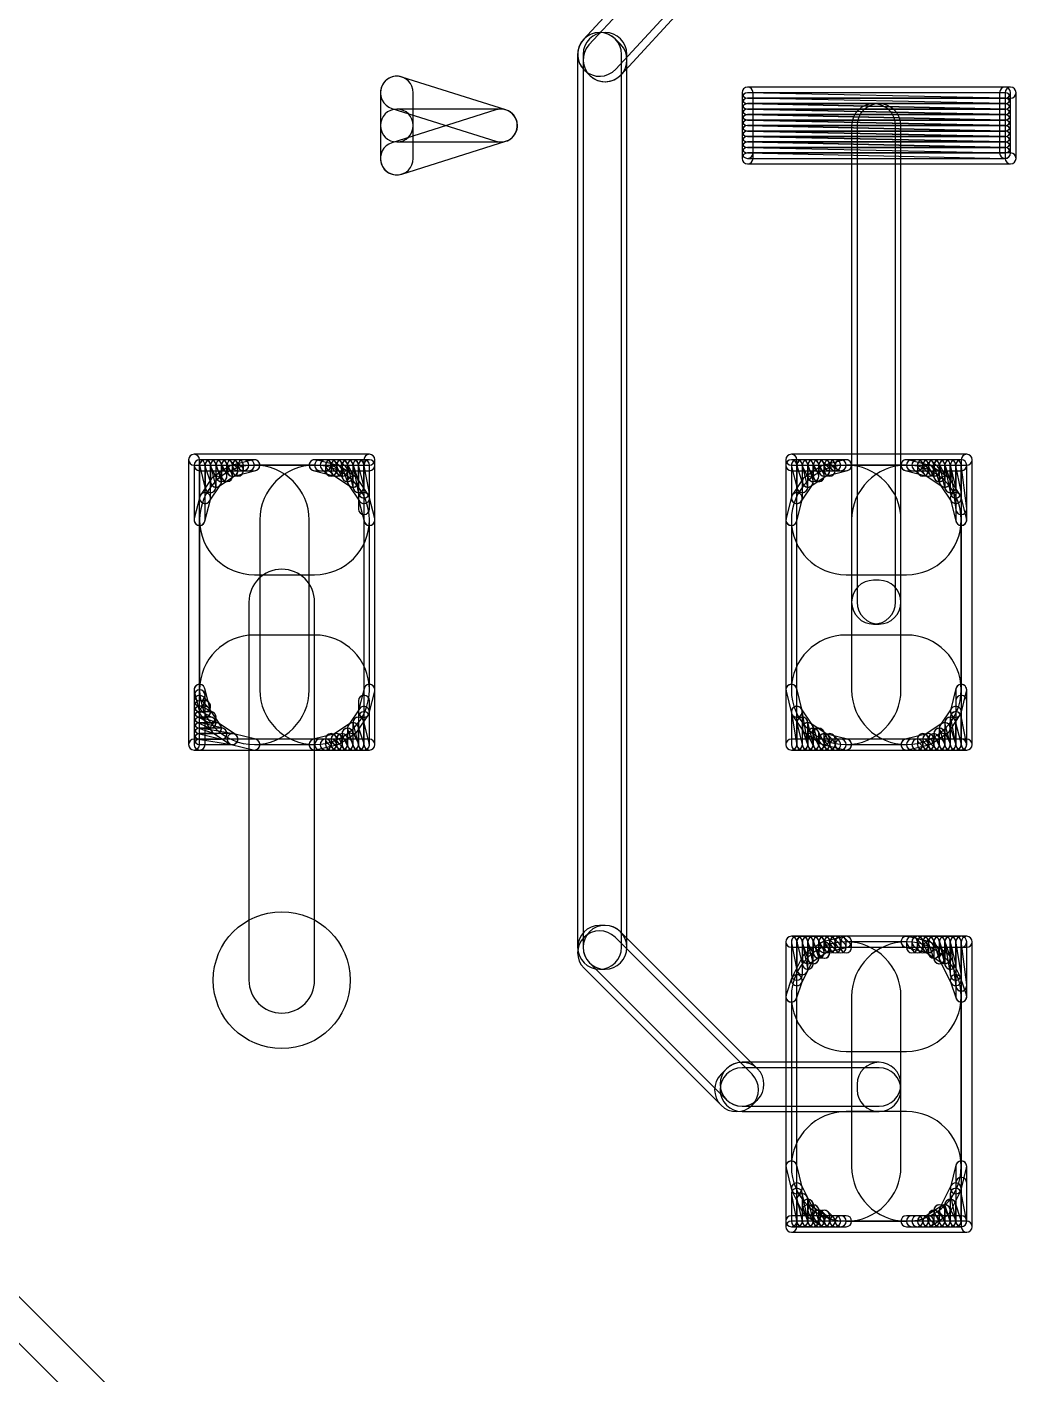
# Model space of a CAD drawing. Extents: x 2.7 to 76.1, y 3.1 to 47.6.
# Drawn here: x 10.35 to 14.94, y 6.8 to 13.05 of the extents above; entities that cross this region are included whole.
import ezdxf

# ---------------------------------------------------------------- set-up
doc = ezdxf.new("R2010")
doc.units = 0

msp = doc.modelspace()

# ---------------------------------------------------------------- linework, layer by layer
for points in [[(13.234925, 13.318205), (12.930125, 12.988005, 1), (13.07947, 12.85014), (13.38427, 13.18034, 1)], [(13.10487, 12.82474), (13.40967, 13.15494, 1), (13.260325, 13.292805), (12.955525, 12.962605, 1)], [(12.903175, 12.919075), (12.903175, 8.778875, 1), (13.106425, 8.778875), (13.106425, 12.919075, 1)], [(12.93294, 12.847215), (12.95834, 12.821815, 1), (13.102055, 12.96553), (13.076655, 12.99093, 1)], [(13.131825, 8.778875), (13.131825, 12.919075, 1), (12.928575, 12.919075), (12.928575, 8.778875, 1)], [(12.57055, 12.66156), (12.08795, 12.81396, 1), (12.042045, 12.668585), (12.524645, 12.516185, 1)], [(11.988775, 12.741275), (11.988775, 12.588875, 1), (12.141225, 12.588875), (12.141225, 12.741275, 1)], [(14.8844, 12.7667), (13.6906, 12.7667, 1), (13.6906, 12.71585), (14.8844, 12.71585, 1)], [(13.665175, 12.741275), (13.665175, 12.461875, 1), (13.716025, 12.461875), (13.716025, 12.741275, 1)], [(14.9098, 12.7667), (13.6906, 12.7667, 1), (13.6906, 12.71585), (14.9098, 12.71585, 1)], [(13.665175, 12.741275), (13.665175, 12.436475, 1), (13.716025, 12.436475), (13.716025, 12.741275, 1)], [(14.909825, 12.461875), (14.909825, 12.741275, 1), (14.858975, 12.741275), (14.858975, 12.461875, 1)], [(14.935225, 12.436475), (14.935225, 12.741275, 1), (14.884375, 12.741275), (14.884375, 12.436475, 1)], [(14.88494, 12.71589), (13.69114, 12.74129, 1), (13.690055, 12.690455), (14.883855, 12.665055, 1)], [(14.88494, 12.69049), (13.69114, 12.71589, 1), (13.690055, 12.665055), (14.883855, 12.639655, 1)], [(14.88494, 12.66509), (13.69114, 12.69049, 1), (13.690055, 12.639655), (14.883855, 12.614255, 1)], [(13.6906, 12.69045), (14.8844, 12.69045, 1), (14.8844, 12.7413), (13.6906, 12.7413, 1)], [(13.6906, 12.66505), (14.8844, 12.66505, 1), (14.8844, 12.7159), (13.6906, 12.7159, 1)], [(13.6906, 12.63965), (14.8844, 12.63965, 1), (14.8844, 12.6905), (13.6906, 12.6905, 1)], [(14.173175, 12.588875), (14.173175, 10.379075, 1), (14.376425, 10.379075), (14.376425, 12.588875, 1)], [(14.401825, 10.379075), (14.401825, 12.588875, 1), (14.198575, 12.588875), (14.198575, 10.379075, 1)], [(12.08795, 12.363785), (12.57055, 12.516185, 1), (12.524645, 12.66156), (12.042045, 12.50916, 1)], [(12.5476, 12.6651), (12.065, 12.6651, 1), (12.065, 12.51265), (12.5476, 12.51265, 1)], [(11.988775, 12.588875), (11.988775, 12.436475, 1), (12.141225, 12.436475), (12.141225, 12.588875, 1)], [(14.88494, 12.63969), (13.69114, 12.66509, 1), (13.690055, 12.614255), (14.883855, 12.588855, 1)], [(14.88494, 12.61429), (13.69114, 12.63969, 1), (13.690055, 12.588855), (14.883855, 12.563455, 1)], [(13.6906, 12.61425), (14.8844, 12.61425, 1), (14.8844, 12.6651), (13.6906, 12.6651, 1)], [(13.6906, 12.58885), (14.8844, 12.58885, 1), (14.8844, 12.6397), (13.6906, 12.6397, 1)], [(14.88494, 12.58889), (13.69114, 12.61429, 1), (13.690055, 12.563455), (14.883855, 12.538055, 1)], [(14.88494, 12.56349), (13.69114, 12.58889, 1), (13.690055, 12.538055), (14.883855, 12.512655, 1)], [(14.88494, 12.53809), (13.69114, 12.56349, 1), (13.690055, 12.512655), (14.883855, 12.487255, 1)], [(13.6906, 12.56345), (14.8844, 12.56345, 1), (14.8844, 12.6143), (13.6906, 12.6143, 1)], [(13.6906, 12.53805), (14.8844, 12.53805, 1), (14.8844, 12.5889), (13.6906, 12.5889, 1)], [(13.6906, 12.51265), (14.8844, 12.51265, 1), (14.8844, 12.5635), (13.6906, 12.5635, 1)], [(14.88494, 12.51269), (13.69114, 12.53809, 1), (13.690055, 12.487255), (14.883855, 12.461855, 1)], [(14.88494, 12.48729), (13.69114, 12.51269, 1), (13.690055, 12.461855), (14.883855, 12.436455, 1)], [(13.6906, 12.48725), (14.8844, 12.48725, 1), (14.8844, 12.5381), (13.6906, 12.5381, 1)], [(13.6906, 12.46185), (14.8844, 12.46185, 1), (14.8844, 12.5127), (13.6906, 12.5127, 1)], [(13.6906, 12.43645), (14.8844, 12.43645, 1), (14.8844, 12.4873), (13.6906, 12.4873, 1)], [(13.6906, 12.43645), (14.8844, 12.43645, 1), (14.8844, 12.4873), (13.6906, 12.4873, 1)], [(13.6906, 12.41105), (14.9098, 12.41105, 1), (14.9098, 12.4619), (13.6906, 12.4619, 1)], [(11.938, 11.0649), (11.1252, 11.0649, 1), (11.1252, 11.01405), (11.938, 11.01405, 1)], [(11.099775, 11.039475), (11.099775, 9.718675, 1), (11.150625, 9.718675), (11.150625, 11.039475, 1)], [(11.963425, 9.718675), (11.963425, 11.039475, 1), (11.912575, 11.039475), (11.912575, 9.718675, 1)], [(14.7066, 11.0649), (13.8938, 11.0649, 1), (13.8938, 11.01405), (14.7066, 11.01405, 1)], [(13.868375, 11.039475), (13.868375, 9.718675, 1), (13.919225, 9.718675), (13.919225, 11.039475, 1)], [(14.732025, 9.718675), (14.732025, 11.039475, 1), (14.681175, 11.039475), (14.681175, 9.718675, 1)], [(11.4046, 11.0395), (11.1506, 11.0395, 1), (11.1506, 10.98865), (11.4046, 10.98865, 1)], [(11.125175, 11.014075), (11.125175, 10.760075, 1), (11.176025, 10.760075), (11.176025, 11.014075, 1)], [(11.15133, 11.007905), (11.17673, 10.906305, 1), (11.226065, 10.91864), (11.200665, 11.02024, 1)], [(11.201425, 10.861675), (11.201425, 11.014075, 1), (11.150575, 11.014075), (11.150575, 10.861675, 1)], [(11.684, 11.0141), (11.4046, 11.0141, 1), (11.4046, 10.50605), (11.684, 10.50605, 1)], [(11.150575, 10.760075), (11.150575, 9.972675, 1), (11.658625, 9.972675), (11.658625, 10.760075, 1)], [(11.177275, 11.00603), (11.202675, 10.92983, 1), (11.25092, 10.945915), (11.22552, 11.022115, 1)], [(11.226825, 10.912475), (11.226825, 11.014075, 1), (11.175975, 11.014075), (11.175975, 10.912475, 1)], [(11.204055, 11.0027), (11.229455, 10.9519, 1), (11.27494, 10.974645), (11.24954, 11.025445, 1)], [(11.252225, 10.937875), (11.252225, 11.014075, 1), (11.201375, 11.014075), (11.201375, 10.937875, 1)], [(11.2409, 10.91672), (11.3171, 10.96752, 1), (11.288895, 11.009825), (11.212695, 10.959025, 1)], [(11.229455, 11.0027), (11.254855, 10.9519, 1), (11.30034, 10.974645), (11.27494, 11.025445, 1)], [(11.277625, 10.963275), (11.277625, 11.014075, 1), (11.226775, 11.014075), (11.226775, 10.963275, 1)], [(11.25962, 10.996095), (11.28502, 10.970695, 1), (11.320975, 11.00665), (11.295575, 11.03205, 1)], [(11.303025, 10.963275), (11.303025, 11.014075, 1), (11.252175, 11.014075), (11.252175, 10.963275, 1)], [(11.309165, 10.964005), (11.410765, 10.989405, 1), (11.39843, 11.03874), (11.29683, 11.01334, 1)], [(11.28502, 10.996095), (11.31042, 10.970695, 1), (11.346375, 11.00665), (11.320975, 11.03205, 1)], [(11.328425, 10.988675), (11.328425, 11.014075, 1), (11.277575, 11.014075), (11.277575, 10.988675, 1)], [(11.353825, 10.988675), (11.353825, 11.014075, 1), (11.302975, 11.014075), (11.302975, 10.988675, 1)], [(11.3284, 10.98865), (11.3538, 10.98865, 1), (11.3538, 11.0395), (11.3284, 11.0395, 1)], [(11.3538, 10.98865), (11.3792, 10.98865, 1), (11.3792, 11.0395), (11.3538, 11.0395, 1)], [(11.938025, 9.972675), (11.938025, 10.760075, 1), (11.429975, 10.760075), (11.429975, 9.972675, 1)], [(11.67783, 10.989405), (11.77943, 10.964005, 1), (11.791765, 11.01334), (11.690165, 11.03874, 1)], [(11.938, 11.0395), (11.684, 11.0395, 1), (11.684, 10.98865), (11.938, 10.98865, 1)], [(11.7094, 10.98865), (11.7348, 10.98865, 1), (11.7348, 11.0395), (11.7094, 11.0395, 1)], [(11.71682, 10.996095), (11.74222, 10.970695, 1), (11.778175, 11.00665), (11.752775, 11.03205, 1)], [(11.74222, 10.996095), (11.76762, 10.970695, 1), (11.803575, 11.00665), (11.778175, 11.03205, 1)], [(11.785625, 10.988675), (11.785625, 11.014075, 1), (11.734775, 11.014075), (11.734775, 10.988675, 1)], [(11.76762, 10.996095), (11.79302, 10.970695, 1), (11.828975, 11.00665), (11.803575, 11.03205, 1)], [(11.811025, 10.988675), (11.811025, 11.014075, 1), (11.760175, 11.014075), (11.760175, 10.988675, 1)], [(11.771495, 10.96752), (11.847695, 10.91672, 1), (11.8759, 10.959025), (11.7997, 11.009825, 1)], [(11.788255, 11.0027), (11.813655, 10.9519, 1), (11.85914, 10.974645), (11.83374, 11.025445, 1)], [(11.836425, 10.988675), (11.836425, 11.014075, 1), (11.785575, 11.014075), (11.785575, 10.988675, 1)], [(11.812275, 11.00603), (11.837675, 10.92983, 1), (11.88592, 10.945915), (11.86052, 11.022115, 1)], [(11.861825, 10.963275), (11.861825, 11.014075, 1), (11.810975, 11.014075), (11.810975, 10.963275, 1)], [(11.83713, 11.007905), (11.86253, 10.906305, 1), (11.911865, 10.91864), (11.886465, 11.02024, 1)], [(11.887225, 10.937875), (11.887225, 11.014075, 1), (11.836375, 11.014075), (11.836375, 10.937875, 1)], [(11.862265, 11.009085), (11.887665, 10.882085, 1), (11.93753, 10.89206), (11.91213, 11.01906, 1)], [(11.912625, 10.912475), (11.912625, 11.014075, 1), (11.861775, 11.014075), (11.861775, 10.912475, 1)], [(11.938025, 10.887075), (11.938025, 11.014075, 1), (11.887175, 11.014075), (11.887175, 10.887075, 1)], [(11.887175, 11.014075), (11.887175, 10.810875, 1), (11.938025, 10.810875), (11.938025, 11.014075, 1)], [(11.938025, 10.810875), (11.938025, 11.014075, 1), (11.887175, 11.014075), (11.887175, 10.810875, 1)], [(11.963425, 10.760075), (11.963425, 11.014075, 1), (11.912575, 11.014075), (11.912575, 10.760075, 1)], [(14.1478, 11.0395), (13.8938, 11.0395, 1), (13.8938, 10.98865), (14.1478, 10.98865, 1)], [(13.868375, 11.014075), (13.868375, 10.760075, 1), (13.919225, 10.760075), (13.919225, 11.014075, 1)], [(13.89453, 11.007905), (13.91993, 10.906305, 1), (13.969265, 10.91864), (13.943865, 11.02024, 1)], [(13.944625, 10.861675), (13.944625, 11.014075, 1), (13.893775, 11.014075), (13.893775, 10.861675, 1)], [(14.4272, 11.0141), (14.1478, 11.0141, 1), (14.1478, 10.50605), (14.4272, 10.50605, 1)], [(13.893775, 10.760075), (13.893775, 9.972675, 1), (14.401825, 9.972675), (14.401825, 10.760075, 1)], [(13.920475, 11.00603), (13.945875, 10.92983, 1), (13.99412, 10.945915), (13.96872, 11.022115, 1)], [(13.970025, 10.912475), (13.970025, 11.014075, 1), (13.919175, 11.014075), (13.919175, 10.912475, 1)], [(13.947255, 11.0027), (13.972655, 10.9519, 1), (14.01814, 10.974645), (13.99274, 11.025445, 1)], [(13.995425, 10.937875), (13.995425, 11.014075, 1), (13.944575, 11.014075), (13.944575, 10.937875, 1)], [(13.9841, 10.91672), (14.0603, 10.96752, 1), (14.032095, 11.009825), (13.955895, 10.959025, 1)], [(13.972655, 11.0027), (13.998055, 10.9519, 1), (14.04354, 10.974645), (14.01814, 11.025445, 1)], [(14.020825, 10.963275), (14.020825, 11.014075, 1), (13.969975, 11.014075), (13.969975, 10.963275, 1)], [(14.00282, 10.996095), (14.02822, 10.970695, 1), (14.064175, 11.00665), (14.038775, 11.03205, 1)], [(14.046225, 10.963275), (14.046225, 11.014075, 1), (13.995375, 11.014075), (13.995375, 10.963275, 1)], [(14.052365, 10.964005), (14.153965, 10.989405, 1), (14.14163, 11.03874), (14.04003, 11.01334, 1)], [(14.02822, 10.996095), (14.05362, 10.970695, 1), (14.089575, 11.00665), (14.064175, 11.03205, 1)], [(14.071625, 10.988675), (14.071625, 11.014075, 1), (14.020775, 11.014075), (14.020775, 10.988675, 1)], [(14.097025, 10.988675), (14.097025, 11.014075, 1), (14.046175, 11.014075), (14.046175, 10.988675, 1)], [(14.0716, 10.98865), (14.097, 10.98865, 1), (14.097, 11.0395), (14.0716, 11.0395, 1)], [(14.097, 10.98865), (14.1224, 10.98865, 1), (14.1224, 11.0395), (14.097, 11.0395, 1)], [(14.1224, 10.98865), (14.1478, 10.98865, 1), (14.1478, 11.0395), (14.1224, 11.0395, 1)], [(14.681225, 9.972675), (14.681225, 10.760075, 1), (14.173175, 10.760075), (14.173175, 9.972675, 1)], [(14.42103, 10.989405), (14.52263, 10.964005, 1), (14.534965, 11.01334), (14.433365, 11.03874, 1)], [(14.6812, 11.0395), (14.4272, 11.0395, 1), (14.4272, 10.98865), (14.6812, 10.98865, 1)], [(14.4526, 10.98865), (14.478, 10.98865, 1), (14.478, 11.0395), (14.4526, 11.0395, 1)], [(14.46002, 10.996095), (14.48542, 10.970695, 1), (14.521375, 11.00665), (14.495975, 11.03205, 1)], [(14.48542, 10.996095), (14.51082, 10.970695, 1), (14.546775, 11.00665), (14.521375, 11.03205, 1)], [(14.528825, 10.988675), (14.528825, 11.014075, 1), (14.477975, 11.014075), (14.477975, 10.988675, 1)], [(14.51082, 10.996095), (14.53622, 10.970695, 1), (14.572175, 11.00665), (14.546775, 11.03205, 1)], [(14.554225, 10.988675), (14.554225, 11.014075, 1), (14.503375, 11.014075), (14.503375, 10.988675, 1)], [(14.514695, 10.96752), (14.590895, 10.91672, 1), (14.6191, 10.959025), (14.5429, 11.009825, 1)], [(14.531455, 11.0027), (14.556855, 10.9519, 1), (14.60234, 10.974645), (14.57694, 11.025445, 1)], [(14.579625, 10.988675), (14.579625, 11.014075, 1), (14.528775, 11.014075), (14.528775, 10.988675, 1)], [(14.555475, 11.00603), (14.580875, 10.92983, 1), (14.62912, 10.945915), (14.60372, 11.022115, 1)], [(14.605025, 10.963275), (14.605025, 11.014075, 1), (14.554175, 11.014075), (14.554175, 10.963275, 1)], [(14.58033, 11.007905), (14.60573, 10.906305, 1), (14.655065, 10.91864), (14.629665, 11.02024, 1)], [(14.630425, 10.937875), (14.630425, 11.014075, 1), (14.579575, 11.014075), (14.579575, 10.937875, 1)], [(14.605465, 11.009085), (14.630865, 10.882085, 1), (14.68073, 10.89206), (14.65533, 11.01906, 1)], [(14.655825, 10.912475), (14.655825, 11.014075, 1), (14.604975, 11.014075), (14.604975, 10.912475, 1)], [(14.63057, 11.01092), (14.65597, 10.80772, 1), (14.706425, 10.814025), (14.681025, 11.017225, 1)], [(14.681225, 10.887075), (14.681225, 11.014075, 1), (14.630375, 11.014075), (14.630375, 10.887075, 1)], [(14.706625, 10.810875), (14.706625, 11.014075, 1), (14.655775, 11.014075), (14.655775, 10.810875, 1)], [(14.706625, 10.760075), (14.706625, 11.014075, 1), (14.655775, 11.014075), (14.655775, 10.760075, 1)], [(11.19715, 10.84757), (11.24795, 10.92377, 1), (11.205645, 10.951975), (11.154845, 10.875775, 1)], [(11.840645, 10.92377), (11.891445, 10.84757, 1), (11.93375, 10.875775), (11.88295, 10.951975, 1)], [(13.94035, 10.84757), (13.99115, 10.92377, 1), (13.948845, 10.951975), (13.898045, 10.875775, 1)], [(14.583845, 10.92377), (14.634645, 10.84757, 1), (14.67695, 10.875775), (14.62615, 10.951975, 1)], [(11.175265, 10.753905), (11.200665, 10.855505, 1), (11.15133, 10.86784), (11.12593, 10.76624, 1)], [(11.88793, 10.855505), (11.91333, 10.753905, 1), (11.962665, 10.76624), (11.937265, 10.86784, 1)], [(13.918465, 10.753905), (13.943865, 10.855505, 1), (13.89453, 10.86784), (13.86913, 10.76624, 1)], [(14.63113, 10.855505), (14.65653, 10.753905, 1), (14.705865, 10.76624), (14.680465, 10.86784, 1)], [(11.379175, 10.379075), (11.379175, 8.626475, 1), (11.684025, 8.626475), (11.684025, 10.379075, 1)], [(14.2748, 10.27745), (14.3002, 10.27745, 1), (14.3002, 10.4807), (14.2748, 10.4807, 1)], [(11.4046, 9.71865), (11.684, 9.71865, 1), (11.684, 10.2267), (11.4046, 10.2267, 1)], [(14.1478, 9.71865), (14.4272, 9.71865, 1), (14.4272, 10.2267), (14.1478, 10.2267, 1)], [(11.179095, 6.29277), (7.369095, 10.10277, 1), (7.2613, 9.994975), (11.0713, 6.184975, 1)], [(11.200665, 9.87724), (11.175265, 9.97884, 1), (11.12593, 9.966505), (11.15133, 9.864905, 1)], [(11.176025, 9.947275), (11.176025, 9.972675, 1), (11.125175, 9.972675), (11.125175, 9.947275, 1)], [(11.125175, 9.972675), (11.125175, 9.718675, 1), (11.176025, 9.718675), (11.176025, 9.972675, 1)], [(11.91333, 9.97884), (11.88793, 9.87724, 1), (11.937265, 9.864905), (11.962665, 9.966505, 1)], [(11.963425, 9.718675), (11.963425, 9.972675, 1), (11.912575, 9.972675), (11.912575, 9.718675, 1)], [(13.943865, 9.87724), (13.918465, 9.97884, 1), (13.86913, 9.966505), (13.89453, 9.864905, 1)], [(13.868375, 9.972675), (13.868375, 9.718675, 1), (13.919225, 9.718675), (13.919225, 9.972675, 1)], [(14.65653, 9.97884), (14.63113, 9.87724, 1), (14.680465, 9.864905), (14.705865, 9.966505, 1)], [(14.706625, 9.718675), (14.706625, 9.972675, 1), (14.655775, 9.972675), (14.655775, 9.718675, 1)], [(11.193975, 9.91445), (11.168575, 9.93985, 1), (11.13262, 9.903895), (11.15802, 9.878495, 1)], [(11.176025, 9.921875), (11.176025, 9.947275, 1), (11.125175, 9.947275), (11.125175, 9.921875, 1)], [(11.938025, 9.718675), (11.938025, 9.921875, 1), (11.887175, 9.921875), (11.887175, 9.718675, 1)], [(14.706625, 9.718675), (14.706625, 9.921875, 1), (14.655775, 9.921875), (14.655775, 9.718675, 1)], [(11.21277, 9.868415), (11.16197, 9.893815, 1), (11.139225, 9.84833), (11.190025, 9.82293, 1)], [(11.21277, 9.843015), (11.16197, 9.868415, 1), (11.139225, 9.82293), (11.190025, 9.79753, 1)], [(11.193975, 9.88905), (11.168575, 9.91445, 1), (11.13262, 9.878495), (11.15802, 9.853095, 1)], [(11.1506, 9.87105), (11.176, 9.87105, 1), (11.176, 9.9219), (11.1506, 9.9219, 1)], [(11.1506, 9.84565), (11.176, 9.84565, 1), (11.176, 9.8965), (11.1506, 9.8965, 1)], [(11.1506, 9.82025), (11.2014, 9.82025, 1), (11.2014, 9.8711), (11.1506, 9.8711, 1)], [(11.24795, 9.808975), (11.19715, 9.885175, 1), (11.154845, 9.85697), (11.205645, 9.78077, 1)], [(11.891445, 9.885175), (11.840645, 9.808975, 1), (11.88295, 9.78077), (11.93375, 9.85697, 1)], [(11.938025, 9.718675), (11.938025, 9.845675, 1), (11.887175, 9.845675), (11.887175, 9.718675, 1)], [(11.887175, 9.845675), (11.887175, 9.718675, 1), (11.938025, 9.718675), (11.938025, 9.845675, 1)], [(13.89412, 9.866895), (13.91952, 9.714495, 1), (13.969675, 9.72285), (13.944275, 9.87525, 1)], [(13.944625, 9.718675), (13.944625, 9.871075, 1), (13.893775, 9.871075), (13.893775, 9.718675, 1)], [(13.99115, 9.808975), (13.94035, 9.885175, 1), (13.898045, 9.85697), (13.948845, 9.78077, 1)], [(14.634645, 9.885175), (14.583845, 9.808975, 1), (14.62615, 9.78077), (14.67695, 9.85697, 1)], [(14.630865, 9.840685), (14.656265, 9.713685, 1), (14.70613, 9.72366), (14.68073, 9.85066, 1)], [(14.681225, 9.718675), (14.681225, 9.845675, 1), (14.630375, 9.845675), (14.630375, 9.718675, 1)], [(11.23484, 9.818995), (11.15864, 9.844395, 1), (11.142555, 9.79615), (11.218755, 9.77075, 1)], [(11.258365, 9.79414), (11.156765, 9.81954, 1), (11.14443, 9.770205), (11.24603, 9.744805, 1)], [(11.1506, 9.79485), (11.2014, 9.79485, 1), (11.2014, 9.8457), (11.1506, 9.8457, 1)], [(11.1506, 9.76945), (11.2268, 9.76945, 1), (11.2268, 9.8203), (11.1506, 9.8203, 1)], [(11.3171, 9.765225), (11.2409, 9.816025, 1), (11.212695, 9.77372), (11.288895, 9.72292, 1)], [(11.847695, 9.816025), (11.771495, 9.765225, 1), (11.7997, 9.72292), (11.8759, 9.77372, 1)], [(11.837675, 9.78683), (11.863075, 9.71063, 1), (11.91132, 9.726715), (11.88592, 9.802915, 1)], [(11.887225, 9.718675), (11.887225, 9.794875, 1), (11.836375, 9.794875), (11.836375, 9.718675, 1)], [(11.86253, 9.814105), (11.88793, 9.712505, 1), (11.937265, 9.72484), (11.911865, 9.82644, 1)], [(11.912625, 9.718675), (11.912625, 9.820275, 1), (11.861775, 9.820275), (11.861775, 9.718675, 1)], [(13.91993, 9.814105), (13.94533, 9.712505, 1), (13.994665, 9.72484), (13.969265, 9.82644, 1)], [(13.970025, 9.718675), (13.970025, 9.820275, 1), (13.919175, 9.820275), (13.919175, 9.718675, 1)], [(13.945875, 9.78683), (13.971275, 9.71063, 1), (14.01952, 9.726715), (13.99412, 9.802915, 1)], [(13.995425, 9.718675), (13.995425, 9.794875, 1), (13.944575, 9.794875), (13.944575, 9.718675, 1)], [(14.0603, 9.765225), (13.9841, 9.816025, 1), (13.955895, 9.77372), (14.032095, 9.72292, 1)], [(14.590895, 9.816025), (14.514695, 9.765225, 1), (14.5429, 9.72292), (14.6191, 9.77372, 1)], [(14.580875, 9.78683), (14.606275, 9.71063, 1), (14.65452, 9.726715), (14.62912, 9.802915, 1)], [(14.630425, 9.718675), (14.630425, 9.794875, 1), (14.579575, 9.794875), (14.579575, 9.718675, 1)], [(14.60573, 9.814105), (14.63113, 9.712505, 1), (14.680465, 9.72484), (14.655065, 9.82644, 1)], [(14.655825, 9.718675), (14.655825, 9.820275, 1), (14.604975, 9.820275), (14.604975, 9.718675, 1)], [(11.1252, 9.69325), (11.938, 9.69325, 1), (11.938, 9.7441), (11.1252, 9.7441, 1)], [(11.307175, 9.76915), (11.154775, 9.79455, 1), (11.14642, 9.744395), (11.29882, 9.718995, 1)], [(11.1506, 9.74405), (11.2522, 9.74405, 1), (11.2522, 9.7949), (11.1506, 9.7949, 1)], [(11.1506, 9.71865), (11.303, 9.71865, 1), (11.303, 9.7695), (11.1506, 9.7695, 1)], [(11.1506, 9.69325), (11.4046, 9.69325, 1), (11.4046, 9.7441), (11.1506, 9.7441, 1)], [(11.410765, 9.74334), (11.309165, 9.76874, 1), (11.29683, 9.719405), (11.39843, 9.694005, 1)], [(11.77943, 9.76874), (11.67783, 9.74334, 1), (11.690165, 9.694005), (11.791765, 9.719405, 1)], [(11.684, 9.69325), (11.938, 9.69325, 1), (11.938, 9.7441), (11.684, 9.7441, 1)], [(11.7094, 9.69325), (11.7348, 9.69325, 1), (11.7348, 9.7441), (11.7094, 9.7441, 1)], [(11.7348, 9.69325), (11.7602, 9.69325, 1), (11.7602, 9.7441), (11.7348, 9.7441, 1)], [(11.74222, 9.726095), (11.76762, 9.700695, 1), (11.803575, 9.73665), (11.778175, 9.76205, 1)], [(11.785625, 9.718675), (11.785625, 9.744075, 1), (11.734775, 9.744075), (11.734775, 9.718675, 1)], [(11.76762, 9.726095), (11.79302, 9.700695, 1), (11.828975, 9.73665), (11.803575, 9.76205, 1)], [(11.811025, 9.718675), (11.811025, 9.744075, 1), (11.760175, 9.744075), (11.760175, 9.718675, 1)], [(11.79302, 9.726095), (11.81842, 9.700695, 1), (11.854375, 9.73665), (11.828975, 9.76205, 1)], [(11.836425, 9.718675), (11.836425, 9.744075, 1), (11.785575, 9.744075), (11.785575, 9.718675, 1)], [(11.813655, 9.7581), (11.839055, 9.7073, 1), (11.88454, 9.730045), (11.85914, 9.780845, 1)], [(11.861825, 9.718675), (11.861825, 9.769475, 1), (11.810975, 9.769475), (11.810975, 9.718675, 1)], [(13.8938, 9.69325), (14.1478, 9.69325, 1), (14.1478, 9.7441), (13.8938, 9.7441, 1)], [(13.8938, 9.69325), (14.7066, 9.69325, 1), (14.7066, 9.7441), (13.8938, 9.7441, 1)], [(13.972655, 9.7581), (13.998055, 9.7073, 1), (14.04354, 9.730045), (14.01814, 9.780845, 1)], [(14.020825, 9.718675), (14.020825, 9.769475, 1), (13.969975, 9.769475), (13.969975, 9.718675, 1)], [(13.998055, 9.7581), (14.023455, 9.7073, 1), (14.06894, 9.730045), (14.04354, 9.780845, 1)], [(14.046225, 9.718675), (14.046225, 9.769475, 1), (13.995375, 9.769475), (13.995375, 9.718675, 1)], [(14.153965, 9.74334), (14.052365, 9.76874, 1), (14.04003, 9.719405), (14.14163, 9.694005, 1)], [(14.02822, 9.726095), (14.05362, 9.700695, 1), (14.089575, 9.73665), (14.064175, 9.76205, 1)], [(14.071625, 9.718675), (14.071625, 9.744075, 1), (14.020775, 9.744075), (14.020775, 9.718675, 1)], [(14.05362, 9.726095), (14.07902, 9.700695, 1), (14.114975, 9.73665), (14.089575, 9.76205, 1)], [(14.097025, 9.718675), (14.097025, 9.744075, 1), (14.046175, 9.744075), (14.046175, 9.718675, 1)], [(14.097, 9.69325), (14.1224, 9.69325, 1), (14.1224, 9.7441), (14.097, 9.7441, 1)], [(14.1224, 9.69325), (14.1478, 9.69325, 1), (14.1478, 9.7441), (14.1224, 9.7441, 1)], [(14.52263, 9.76874), (14.42103, 9.74334, 1), (14.433365, 9.694005), (14.534965, 9.719405, 1)], [(14.4272, 9.69325), (14.6812, 9.69325, 1), (14.6812, 9.7441), (14.4272, 9.7441, 1)], [(14.4526, 9.69325), (14.478, 9.69325, 1), (14.478, 9.7441), (14.4526, 9.7441, 1)], [(14.478, 9.69325), (14.5034, 9.69325, 1), (14.5034, 9.7441), (14.478, 9.7441, 1)], [(14.48542, 9.726095), (14.51082, 9.700695, 1), (14.546775, 9.73665), (14.521375, 9.76205, 1)], [(14.528825, 9.718675), (14.528825, 9.744075, 1), (14.477975, 9.744075), (14.477975, 9.718675, 1)], [(14.51082, 9.726095), (14.53622, 9.700695, 1), (14.572175, 9.73665), (14.546775, 9.76205, 1)], [(14.554225, 9.718675), (14.554225, 9.744075, 1), (14.503375, 9.744075), (14.503375, 9.718675, 1)], [(14.53622, 9.726095), (14.56162, 9.700695, 1), (14.597575, 9.73665), (14.572175, 9.76205, 1)], [(14.579625, 9.718675), (14.579625, 9.744075, 1), (14.528775, 9.744075), (14.528775, 9.718675, 1)], [(14.556855, 9.7581), (14.582255, 9.7073, 1), (14.62774, 9.730045), (14.60234, 9.780845, 1)], [(14.605025, 9.718675), (14.605025, 9.769475, 1), (14.554175, 9.769475), (14.554175, 9.718675, 1)], [(13.0048, 8.67725), (13.0302, 8.67725, 1), (13.0302, 8.8805), (13.0048, 8.8805, 1)], [(13.737055, 8.21573), (13.102055, 8.85073, 1), (12.95834, 8.707015), (13.59334, 8.072015, 1)], [(12.93294, 8.681615), (13.56794, 8.046615, 1), (13.711655, 8.19033), (13.076655, 8.82533, 1)], [(14.1478, 8.8297), (13.8938, 8.8297, 1), (13.8938, 8.77885), (14.1478, 8.77885, 1)], [(13.868375, 8.804275), (13.868375, 8.550275, 1), (13.919225, 8.550275), (13.919225, 8.804275, 1)], [(14.7066, 8.8297), (13.8938, 8.8297, 1), (13.8938, 8.77885), (14.7066, 8.77885, 1)], [(13.868375, 8.804275), (13.868375, 7.483475, 1), (13.919225, 7.483475), (13.919225, 8.804275, 1)], [(13.894265, 8.799285), (13.919665, 8.672285, 1), (13.96953, 8.68226), (13.94413, 8.80926, 1)], [(13.944625, 8.651875), (13.944625, 8.804275, 1), (13.893775, 8.804275), (13.893775, 8.651875, 1)], [(13.91993, 8.798105), (13.94533, 8.696505, 1), (13.994665, 8.70884), (13.969265, 8.81044, 1)], [(13.970025, 8.677275), (13.970025, 8.804275, 1), (13.919175, 8.804275), (13.919175, 8.677275, 1)], [(13.945875, 8.79623), (13.971275, 8.72003, 1), (14.01952, 8.736115), (13.99412, 8.812315, 1)], [(13.995425, 8.702675), (13.995425, 8.804275, 1), (13.944575, 8.804275), (13.944575, 8.702675, 1)], [(13.972655, 8.7929), (13.998055, 8.7421, 1), (14.04354, 8.764845), (14.01814, 8.815645, 1)], [(14.020825, 8.728075), (14.020825, 8.804275, 1), (13.969975, 8.804275), (13.969975, 8.728075, 1)], [(13.998055, 8.7929), (14.023455, 8.7421, 1), (14.06894, 8.764845), (14.04354, 8.815645, 1)], [(14.046225, 8.753475), (14.046225, 8.804275, 1), (13.995375, 8.804275), (13.995375, 8.753475, 1)], [(14.052365, 8.754205), (14.153965, 8.779605, 1), (14.14163, 8.82894), (14.04003, 8.80354, 1)], [(14.02822, 8.786295), (14.05362, 8.760895, 1), (14.089575, 8.79685), (14.064175, 8.82225, 1)], [(14.071625, 8.753475), (14.071625, 8.804275, 1), (14.020775, 8.804275), (14.020775, 8.753475, 1)], [(14.05362, 8.786295), (14.07902, 8.760895, 1), (14.114975, 8.79685), (14.089575, 8.82225, 1)], [(14.097025, 8.778875), (14.097025, 8.804275, 1), (14.046175, 8.804275), (14.046175, 8.778875, 1)], [(14.07902, 8.786295), (14.10442, 8.760895, 1), (14.140375, 8.79685), (14.114975, 8.82225, 1)], [(14.122425, 8.778875), (14.122425, 8.804275, 1), (14.071575, 8.804275), (14.071575, 8.778875, 1)], [(14.10442, 8.786295), (14.12982, 8.760895, 1), (14.165775, 8.79685), (14.140375, 8.82225, 1)], [(14.147825, 8.778875), (14.147825, 8.804275, 1), (14.096975, 8.804275), (14.096975, 8.778875, 1)], [(14.173225, 8.778875), (14.173225, 8.804275, 1), (14.122375, 8.804275), (14.122375, 8.778875, 1)], [(14.42103, 8.779605), (14.52263, 8.754205, 1), (14.534965, 8.80354), (14.433365, 8.82894, 1)], [(14.6812, 8.8297), (14.4272, 8.8297, 1), (14.4272, 8.77885), (14.6812, 8.77885, 1)], [(14.43462, 8.786295), (14.46002, 8.760895, 1), (14.495975, 8.79685), (14.470575, 8.82225, 1)], [(14.478025, 8.778875), (14.478025, 8.804275, 1), (14.427175, 8.804275), (14.427175, 8.778875, 1)], [(14.46002, 8.786295), (14.48542, 8.760895, 1), (14.521375, 8.79685), (14.495975, 8.82225, 1)], [(14.503425, 8.778875), (14.503425, 8.804275, 1), (14.452575, 8.804275), (14.452575, 8.778875, 1)], [(14.48542, 8.786295), (14.51082, 8.760895, 1), (14.546775, 8.79685), (14.521375, 8.82225, 1)], [(14.528825, 8.778875), (14.528825, 8.804275, 1), (14.477975, 8.804275), (14.477975, 8.778875, 1)], [(14.506055, 8.7929), (14.531455, 8.7421, 1), (14.57694, 8.764845), (14.55154, 8.815645, 1)], [(14.554225, 8.778875), (14.554225, 8.804275, 1), (14.503375, 8.804275), (14.503375, 8.778875, 1)], [(14.530075, 8.79623), (14.555475, 8.72003, 1), (14.60372, 8.736115), (14.57832, 8.812315, 1)], [(14.579625, 8.753475), (14.579625, 8.804275, 1), (14.528775, 8.804275), (14.528775, 8.753475, 1)], [(14.555475, 8.79623), (14.580875, 8.72003, 1), (14.62912, 8.736115), (14.60372, 8.812315, 1)], [(14.605025, 8.728075), (14.605025, 8.804275, 1), (14.554175, 8.804275), (14.554175, 8.728075, 1)], [(14.58033, 8.798105), (14.60573, 8.696505, 1), (14.655065, 8.70884), (14.629665, 8.81044, 1)], [(14.630425, 8.728075), (14.630425, 8.804275, 1), (14.579575, 8.804275), (14.579575, 8.728075, 1)], [(14.60532, 8.800095), (14.63072, 8.647695, 1), (14.680875, 8.65605), (14.655475, 8.80845, 1)], [(14.655825, 8.702675), (14.655825, 8.804275, 1), (14.604975, 8.804275), (14.604975, 8.702675, 1)], [(14.63057, 8.80112), (14.65597, 8.59792, 1), (14.706425, 8.604225), (14.681025, 8.807425, 1)], [(14.681225, 8.651875), (14.681225, 8.804275, 1), (14.630375, 8.804275), (14.630375, 8.651875, 1)], [(14.706625, 8.601075), (14.706625, 8.804275, 1), (14.655775, 8.804275), (14.655775, 8.601075, 1)], [(14.706625, 8.550275), (14.706625, 8.804275, 1), (14.655775, 8.804275), (14.655775, 8.550275, 1)], [(14.732025, 7.483475), (14.732025, 8.804275, 1), (14.681175, 8.804275), (14.681175, 7.483475, 1)], [(13.94194, 8.6151), (13.99274, 8.7167, 1), (13.947255, 8.739445), (13.896455, 8.637845, 1)], [(14.4272, 8.8043), (14.1478, 8.8043, 1), (14.1478, 8.29625), (14.4272, 8.29625, 1)], [(13.893775, 8.550275), (13.893775, 7.762875, 1), (14.401825, 7.762875), (14.401825, 8.550275, 1)], [(13.9841, 8.70692), (14.0603, 8.75772, 1), (14.032095, 8.800025), (13.955895, 8.749225, 1)], [(14.681225, 7.762875), (14.681225, 8.550275, 1), (14.173175, 8.550275), (14.173175, 7.762875, 1)], [(14.514695, 8.75772), (14.590895, 8.70692, 1), (14.6191, 8.749225), (14.5429, 8.800025, 1)], [(14.582255, 8.7167), (14.633055, 8.6151, 1), (14.67854, 8.637845), (14.62774, 8.739445, 1)], [(13.91792, 8.54223), (13.94332, 8.61843, 1), (13.895075, 8.634515), (13.869675, 8.558315, 1)], [(14.631675, 8.61843), (14.657075, 8.54223, 1), (14.70532, 8.558315), (14.67992, 8.634515, 1)], [(13.711655, 8.046615), (13.737055, 8.072015, 1), (13.59334, 8.21573), (13.56794, 8.19033, 1)], [(14.3002, 8.2455), (13.6652, 8.2455, 1), (13.6652, 8.04225), (14.3002, 8.04225, 1)], [(14.401825, 8.118475), (14.401825, 8.143875, 1), (14.198575, 8.143875), (14.198575, 8.118475, 1)], [(13.6652, 8.01685), (14.3002, 8.01685, 1), (14.3002, 8.2201), (13.6652, 8.2201, 1)], [(14.1478, 7.50885), (14.4272, 7.50885, 1), (14.4272, 8.0169), (14.1478, 8.0169, 1)], [(13.943865, 7.66744), (13.918465, 7.76904, 1), (13.86913, 7.756705), (13.89453, 7.655105, 1)], [(13.868375, 7.762875), (13.868375, 7.508875, 1), (13.919225, 7.508875), (13.919225, 7.762875, 1)], [(14.65653, 7.76904), (14.63113, 7.66744, 1), (14.680465, 7.655105), (14.705865, 7.756705, 1)], [(14.706625, 7.508875), (14.706625, 7.762875, 1), (14.655775, 7.762875), (14.655775, 7.508875, 1)], [(13.99274, 7.571045), (13.94194, 7.672645, 1), (13.896455, 7.6499), (13.947255, 7.5483, 1)], [(14.633055, 7.672645), (14.582255, 7.571045, 1), (14.62774, 7.5483), (14.67854, 7.6499, 1)], [(14.706625, 7.508875), (14.706625, 7.686675, 1), (14.655775, 7.686675), (14.655775, 7.508875, 1)], [(13.894265, 7.630885), (13.919665, 7.503885, 1), (13.96953, 7.51386), (13.94413, 7.64086, 1)], [(13.944625, 7.508875), (13.944625, 7.635875, 1), (13.893775, 7.635875), (13.893775, 7.508875, 1)], [(13.91993, 7.604305), (13.94533, 7.502705, 1), (13.994665, 7.51504), (13.969265, 7.61664, 1)], [(13.970025, 7.508875), (13.970025, 7.610475, 1), (13.919175, 7.610475), (13.919175, 7.508875, 1)], [(14.630865, 7.630885), (14.656265, 7.503885, 1), (14.70613, 7.51386), (14.68073, 7.64086, 1)], [(14.681225, 7.508875), (14.681225, 7.635875, 1), (14.630375, 7.635875), (14.630375, 7.508875, 1)], [(13.945875, 7.57703), (13.971275, 7.50083, 1), (14.01952, 7.516915), (13.99412, 7.593115, 1)], [(13.995425, 7.508875), (13.995425, 7.585075, 1), (13.944575, 7.585075), (13.944575, 7.508875, 1)], [(14.0603, 7.530025), (13.9841, 7.580825, 1), (13.955895, 7.53852), (14.032095, 7.48772, 1)], [(13.972655, 7.5483), (13.998055, 7.4975, 1), (14.04354, 7.520245), (14.01814, 7.571045, 1)], [(14.020825, 7.508875), (14.020825, 7.559675, 1), (13.969975, 7.559675), (13.969975, 7.508875, 1)], [(14.00282, 7.516295), (14.02822, 7.490895, 1), (14.064175, 7.52685), (14.038775, 7.55225, 1)], [(14.046225, 7.508875), (14.046225, 7.534275, 1), (13.995375, 7.534275), (13.995375, 7.508875, 1)], [(14.02822, 7.516295), (14.05362, 7.490895, 1), (14.089575, 7.52685), (14.064175, 7.55225, 1)], [(14.071625, 7.508875), (14.071625, 7.534275, 1), (14.020775, 7.534275), (14.020775, 7.508875, 1)], [(14.590895, 7.580825), (14.514695, 7.530025, 1), (14.5429, 7.48772), (14.6191, 7.53852, 1)], [(14.53622, 7.516295), (14.56162, 7.490895, 1), (14.597575, 7.52685), (14.572175, 7.55225, 1)], [(14.579625, 7.508875), (14.579625, 7.534275, 1), (14.528775, 7.534275), (14.528775, 7.508875, 1)], [(14.556855, 7.5483), (14.582255, 7.4975, 1), (14.62774, 7.520245), (14.60234, 7.571045, 1)], [(14.605025, 7.508875), (14.605025, 7.559675, 1), (14.554175, 7.559675), (14.554175, 7.508875, 1)], [(14.582255, 7.5483), (14.607655, 7.4975, 1), (14.65314, 7.520245), (14.62774, 7.571045, 1)], [(14.630425, 7.508875), (14.630425, 7.559675, 1), (14.579575, 7.559675), (14.579575, 7.508875, 1)], [(14.606275, 7.57703), (14.631675, 7.50083, 1), (14.67992, 7.516915), (14.65452, 7.593115, 1)], [(14.655825, 7.508875), (14.655825, 7.585075, 1), (14.604975, 7.585075), (14.604975, 7.508875, 1)], [(13.8938, 7.48345), (14.1478, 7.48345, 1), (14.1478, 7.5343), (13.8938, 7.5343, 1)], [(13.8938, 7.45805), (14.7066, 7.45805, 1), (14.7066, 7.5089), (13.8938, 7.5089, 1)], [(14.1478, 7.5343), (14.0462, 7.5343, 1), (14.0462, 7.48345), (14.1478, 7.48345, 1)], [(14.0716, 7.48345), (14.097, 7.48345, 1), (14.097, 7.5343), (14.0716, 7.5343, 1)], [(14.097, 7.48345), (14.1224, 7.48345, 1), (14.1224, 7.5343), (14.097, 7.5343, 1)], [(14.1224, 7.48345), (14.1478, 7.48345, 1), (14.1478, 7.5343), (14.1224, 7.5343, 1)], [(14.5288, 7.5343), (14.4272, 7.5343, 1), (14.4272, 7.48345), (14.5288, 7.48345, 1)], [(14.4272, 7.48345), (14.6812, 7.48345, 1), (14.6812, 7.5343), (14.4272, 7.5343, 1)], [(14.4526, 7.48345), (14.478, 7.48345, 1), (14.478, 7.5343), (14.4526, 7.5343, 1)], [(14.478, 7.48345), (14.5034, 7.48345, 1), (14.5034, 7.5343), (14.478, 7.5343, 1)], [(14.5034, 7.48345), (14.5288, 7.48345, 1), (14.5288, 7.5343), (14.5034, 7.5343, 1)], [(14.5288, 7.48345), (14.5542, 7.48345, 1), (14.5542, 7.5343), (14.5288, 7.5343, 1)]]:
    msp.add_lwpolyline(points, format="xyb", close=True)
msp.add_circle((11.5316, 8.626475), 0.3175)

doc.saveas('drawing.dxf')
